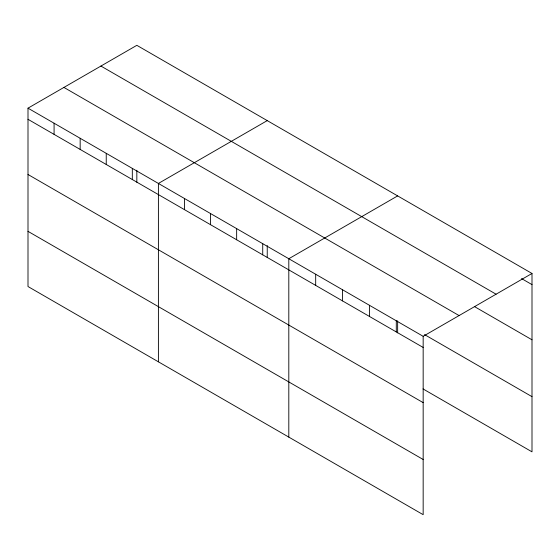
<?xml version="1.0" encoding="UTF-8"?>
<svg xmlns="http://www.w3.org/2000/svg" width="560" height="560" viewBox="0 0 560 560"><rect width="100%" height="100%" fill="white"/><g stroke="black" fill="none" stroke-linecap="round" stroke-linejoin="round"><path stroke-width="0.84" d="M28 108.164L423.164 336.308L423.164 514.675L28 286.531L28 108.164L136.836 45.325L532 273.469L532 451.836L423.024 388.92M267.239 120.61L158.403 183.449L158.403 361.816M397.642 195.902L288.806 258.734L288.806 437.108M423.164 336.308L532 273.469M521.549 278.579L532 284.613M100.919 66.059L496.083 294.203M474.523 306.614L532 339.801M63.917 87.423L459.081 315.574M424.515 334.6L532 396.655M28 119.308L423.164 347.452M28 174.489L423.164 402.633M28 231.35L423.164 459.494M397.642 320.81L397.642 332.878M396.291 320.796L396.291 331.94M369.418 305.277L369.418 316.421M342.552 289.765L342.552 300.909M315.679 274.253L315.679 285.397M267.239 245.525L267.239 257.593M262.724 243.677L262.724 254.828M236.649 228.62L236.649 239.764M210.567 213.563L210.567 224.707M184.485 198.506L184.485 209.65M136.836 170.233L136.836 182.308M132.321 168.392L132.321 179.536M106.239 153.335L106.239 164.479M80.164 138.278L80.164 149.422M54.082 123.221L54.082 134.365"/></g></svg>
